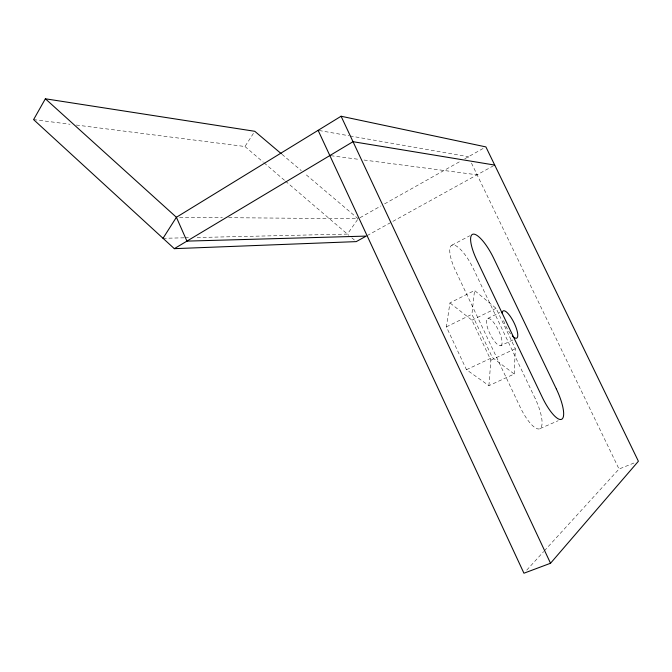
<?xml version="1.0" encoding="UTF-8"?>
<svg xmlns="http://www.w3.org/2000/svg" width="672" height="672" viewBox="0 0 672 672"><rect width="100%" height="100%" fill="white"/><g stroke="black" fill="none" stroke-linecap="round" stroke-linejoin="round"><path stroke-width="0.5" stroke-dasharray="3.36 2.52" d="M514.223 374.01L515.315 348.709L496.07 308.33L474.55 290.489L449.921 302.896L446.393 326.886L466.486 369.709L488.914 385.652L514.223 374.01L492.366 357.512L471.904 314.286L474.55 290.489M488.914 385.652L490.879 360.209L471.954 320.191L449.921 302.896M76.289 125.042L244.969 146.513L253.68 132.98M357.571 219.61L347.424 234.083L195.51 237.56M526.756 570.125L543.665 551.603M544.362 550.83L619.03 469.031L635.494 462.412M359.99 217.736L380.948 205.943M384.586 203.893L461.118 160.852M464.764 158.794L484.151 147.89M367.139 235.595L493.836 165.572M451.836 245.246L469.753 235.78M446.393 326.886L471.904 314.286M471.954 320.191L496.07 308.33M487.822 318.419L499.792 312.564M500.774 345.694A15.112 4.603 63.8 0 0 494.743 323.912A15.112 4.603 63.8 0 0 487.2 326.617A15.112 4.603 63.8 0 0 500.774 345.694L512.854 339.956M466.486 369.709L492.366 357.512M490.879 360.209L515.315 348.709M540.128 428.534L558.155 420.739M163.027 238.3L183.985 237.821M185.027 237.796L190.268 237.678M179.533 217.3L222.365 217.644M228.631 217.694L358.168 218.761L304.466 173.326M33.6 119.616L70.039 124.253M330.876 155.702L359.915 159.491M364.064 160.037L477.12 174.812M319.141 130.511L348.995 135.761M350.028 135.946L468.409 156.744L469.72 159.457M282.022 154.342L301.258 170.621M244.969 146.513L263.239 162.128M264.029 162.809L284.684 180.457M285.474 181.138L348.894 235.343M351.834 237.854L354.774 240.358M471.458 163.069L619.03 469.031M510.619 333.942A15.212 4.41 63.7 0 1 502.967 318.662M535.189 398.521L473.382 268.724A27.745 8.434 62.6 0 0 452.718 244.986A27.745 8.434 62.6 0 0 455.65 270.925L520.162 407.081A28.526 8.627 65 0 0 539.952 428.644A28.526 8.627 65 0 0 535.189 398.521"/><path stroke-width="1.01" d="M45.368 98.784L33.6 119.616L174.325 248.665L356.236 241.618L366.223 236.099L186.934 241.114L176.4 217.274L45.368 98.784L254.772 131.292L281.224 153.67M163.027 238.3L176.4 217.274L341.09 116.239L485.898 146.908L638.4 461.244L550.528 563.254L523.942 573.216L318.116 130.334M174.325 248.665L353.018 141.691L494.718 165.085M341.09 116.239L550.528 563.254M502.169 313.177A15.212 4.41 63.7 0 1 509.519 315.319A15.212 4.41 63.7 0 1 517.658 333.564A15.212 4.41 63.7 0 1 512.299 335.899M556.391 389.071L493.71 258.292A27.997 7.955 62.6 0 0 473.281 234.125A27.997 7.955 62.6 0 0 476.792 260.014L542.262 397.244A28.787 8.131 64.8 0 0 561.784 419.202A28.787 8.131 64.8 0 0 556.391 389.071"/></g></svg>
